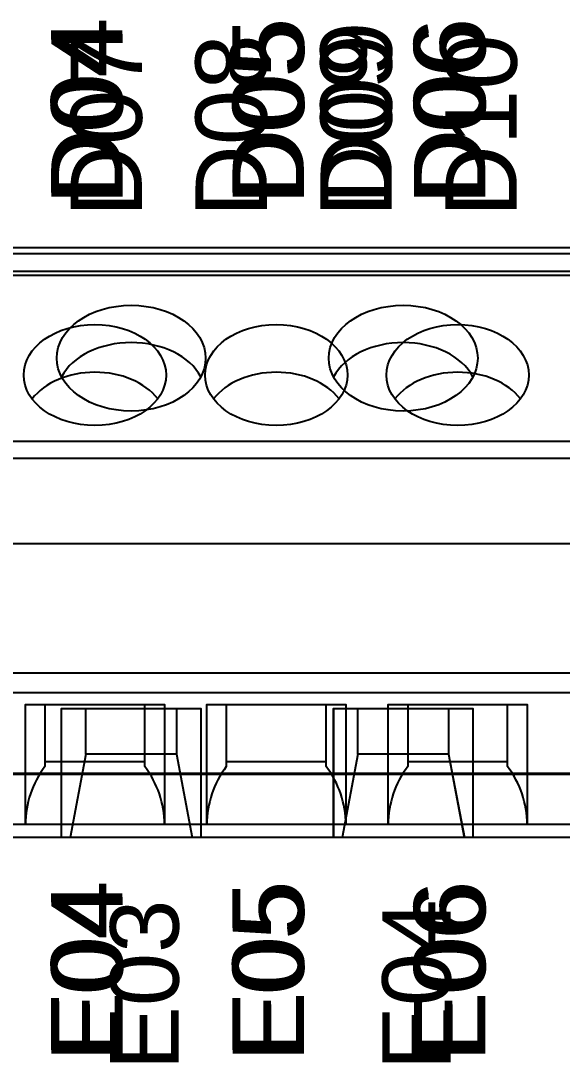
# Model space of a CAD drawing. Extents: x 0.5 to 23.7, y 0.2 to 17.2.
# Drawn here: x 18.216 to 18.813, y 3.506 to 4.653 of the extents above; entities that cross this region are included whole.
import ezdxf

# ---------------------------------------------------------------- set-up
doc = ezdxf.new("R2010")
doc.units = 0
doc.header["$MEASUREMENT"] = 0
for name, color, linetype in [('2_01__0-__EMPTY', 7, 'CONTINUOUS'), ('2_02__B-___3__DI___4__DO__', 7, 'CONTINUOUS'), ('2_03__1-___4__DI___4__DO__', 7, 'CONTINUOUS'), ('2_04__C-___4__DI___4__DO__', 7, 'CONTINUOUS'), ('2_05__6-___4__AI____4__AO', 7, 'CONTINUOUS'), ('2_06__9-___10__RTD_INPUTS', 7, 'CONTINUOUS'), ('2_07__3-___8__DI', 7, 'CONTINUOUS'), ('2_08__D-___4__DI___3__DO__', 7, 'CONTINUOUS'), ('3_01__0-__EMPTY', 7, 'CONTINUOUS'), ('3_02__B-___3__DI___4__DO__', 7, 'CONTINUOUS'), ('3_03__1-___4__DI___4__DO__', 7, 'CONTINUOUS'), ('3_04__C-___4__DI___4__DO__', 7, 'CONTINUOUS'), ('3_05__6-___4__AI____4__AO', 7, 'CONTINUOUS'), ('3_06__3-___8__DI', 7, 'CONTINUOUS'), ('3_07__D-___4__DI___3__DO__', 7, 'CONTINUOUS'), ('4_01__0-_A-__EMPTY____1__A', 7, 'CONTINUOUS'), ('4_02__B-_A-___3__DI___4__D', 7, 'CONTINUOUS'), ('4_03__1-_A-___4__DI___4__D', 7, 'CONTINUOUS'), ('4_04__C-_A-___4__DI___4__D', 7, 'CONTINUOUS'), ('4_05__6-_A-___4__AI____4__', 7, 'CONTINUOUS'), ('4_06__9-_A-___10__RTD_INPU', 7, 'CONTINUOUS'), ('4_07__3-_A-___8__DI____1__', 7, 'CONTINUOUS'), ('4_08__D-_A-___4__DI___3__D', 7, 'CONTINUOUS'), ('4_09__0-_7-__EMPTY____1__A', 7, 'CONTINUOUS'), ('4_10__B-_7-___3__DI___4__D', 7, 'CONTINUOUS'), ('4_11__1-_7-___4__DI___4__D', 7, 'CONTINUOUS'), ('4_12__C-_7-___4__DI___4__D', 7, 'CONTINUOUS'), ('4_13__6-_7-___4__AI____4__', 7, 'CONTINUOUS'), ('4_14__9-_7-___10__RTD_INPU', 7, 'CONTINUOUS'), ('4_15__3-_7-___8__DI____1__', 7, 'CONTINUOUS'), ('4_16__D-_7-___4__DI___3__D', 7, 'CONTINUOUS')]:
    doc.layers.add(name, color=color, linetype=linetype)
doc.styles.add('ARIAL', font='arial.ttf')

msp = doc.modelspace()

# ---------------------------------------------------------------- linework, layer by layer
at = {"layer": '3_01__0-__EMPTY'}
msp.add_lwpolyline([(18.9493, 3.8237), (17.9841, 3.8237, -0.414214), (17.9542, 3.8535), (17.9542, 3.8687), (17.7142, 3.8687), (17.7142, 3.8535, -0.414214), (17.6843, 3.8237), (17.3266, 3.8237, -0.415132), (17.2967, 3.8535), (17.2967, 4.3738, -0.414214), (17.3266, 4.4037), (17.6843, 4.4037, -0.414214), (17.7142, 4.3738), (17.7142, 4.3587), (17.9542, 4.3587), (17.9542, 4.3738, -0.414214), (17.9841, 4.4037), (18.9493, 4.4037, -0.414214)], format="xyb", dxfattribs=at)
at = {"layer": '3_02__B-___3__DI___4__DO__'}
msp.add_lwpolyline([(17.5976, 4.3774), (19.1976, 4.3774), (19.1976, 3.7675), (17.5976, 3.7675)], close=True, dxfattribs=at)
for points in [[(17.5976, 4.1712), (19.1976, 4.1712)], [(19.1976, 3.9345), (17.5976, 3.9345)], [(18.2425, 3.8371), (18.3527, 3.8371)], [(18.4425, 3.8371), (18.5527, 3.8371)], [(18.6425, 3.8371), (18.7527, 3.8371)]]:
    msp.add_lwpolyline(points, dxfattribs=at)
for points in [[(18.2425, 3.8999), (18.2425, 3.8315, 0.162335), (18.221, 3.7675), (18.221, 3.8999), (18.3744, 3.8999), (18.3744, 3.7675, 0.16083), (18.3527, 3.8315), (18.3527, 3.8999)], [(18.4425, 3.8999), (18.4425, 3.8315, 0.162335), (18.421, 3.7675), (18.421, 3.8999), (18.5744, 3.8999), (18.5744, 3.7675, 0.16083), (18.5527, 3.8315), (18.5527, 3.8999)], [(18.6425, 3.8999), (18.6425, 3.8315, 0.162335), (18.621, 3.7675), (18.621, 3.8999), (18.7744, 3.8999), (18.7744, 3.7675, 0.16083), (18.7527, 3.8315), (18.7527, 3.8999)]]:
    msp.add_lwpolyline(points, format="xyb", dxfattribs=at)
for centre in [(18.2976, 4.263), (18.4976, 4.263), (18.6976, 4.263)]:
    msp.add_ellipse(centre, major_axis=(-0.0785, 0), ratio=0.70953, dxfattribs=at)
for centre in [(18.2977, 4.2104), (18.4977, 4.2104), (18.6977, 4.2104)]:
    msp.add_ellipse(centre, major_axis=(-0.0785, 0), ratio=0.70953, start_param=3.63519, end_param=5.792431, dxfattribs=at)
at = {"layer": '3_03__1-___4__DI___4__DO__'}
msp.add_lwpolyline([(17.5976, 4.3774), (19.1976, 4.3774), (19.1976, 3.7675), (17.5976, 3.7675)], close=True, dxfattribs=at)
for points in [[(17.5976, 4.1712), (19.1976, 4.1712)], [(19.1976, 3.9345), (17.5976, 3.9345)], [(18.2425, 3.8371), (18.3527, 3.8371)], [(18.4425, 3.8371), (18.5527, 3.8371)], [(18.6425, 3.8371), (18.7527, 3.8371)]]:
    msp.add_lwpolyline(points, dxfattribs=at)
for points in [[(18.2425, 3.8999), (18.2425, 3.8315, 0.162335), (18.221, 3.7675), (18.221, 3.8999), (18.3744, 3.8999), (18.3744, 3.7675, 0.16083), (18.3527, 3.8315), (18.3527, 3.8999)], [(18.4425, 3.8999), (18.4425, 3.8315, 0.162335), (18.421, 3.7675), (18.421, 3.8999), (18.5744, 3.8999), (18.5744, 3.7675, 0.16083), (18.5527, 3.8315), (18.5527, 3.8999)], [(18.6425, 3.8999), (18.6425, 3.8315, 0.162335), (18.621, 3.7675), (18.621, 3.8999), (18.7744, 3.8999), (18.7744, 3.7675, 0.16083), (18.7527, 3.8315), (18.7527, 3.8999)]]:
    msp.add_lwpolyline(points, format="xyb", dxfattribs=at)
for centre in [(18.2976, 4.263), (18.4976, 4.263), (18.6976, 4.263)]:
    msp.add_ellipse(centre, major_axis=(-0.0785, 0), ratio=0.70953, dxfattribs=at)
for centre in [(18.2977, 4.2104), (18.4977, 4.2104), (18.6977, 4.2104)]:
    msp.add_ellipse(centre, major_axis=(-0.0785, 0), ratio=0.70953, start_param=3.63519, end_param=5.792431, dxfattribs=at)
at = {"layer": '3_04__C-___4__DI___4__DO__'}
msp.add_lwpolyline([(17.5976, 4.3774), (19.1976, 4.3774), (19.1976, 3.7675), (17.5976, 3.7675)], close=True, dxfattribs=at)
for points in [[(17.5976, 4.1712), (19.1976, 4.1712)], [(19.1976, 3.9345), (17.5976, 3.9345)], [(18.2425, 3.8371), (18.3527, 3.8371)], [(18.4425, 3.8371), (18.5527, 3.8371)], [(18.6425, 3.8371), (18.7527, 3.8371)]]:
    msp.add_lwpolyline(points, dxfattribs=at)
for points in [[(18.2425, 3.8999), (18.2425, 3.8315, 0.162335), (18.221, 3.7675), (18.221, 3.8999), (18.3744, 3.8999), (18.3744, 3.7675, 0.16083), (18.3527, 3.8315), (18.3527, 3.8999)], [(18.4425, 3.8999), (18.4425, 3.8315, 0.162335), (18.421, 3.7675), (18.421, 3.8999), (18.5744, 3.8999), (18.5744, 3.7675, 0.16083), (18.5527, 3.8315), (18.5527, 3.8999)], [(18.6425, 3.8999), (18.6425, 3.8315, 0.162335), (18.621, 3.7675), (18.621, 3.8999), (18.7744, 3.8999), (18.7744, 3.7675, 0.16083), (18.7527, 3.8315), (18.7527, 3.8999)]]:
    msp.add_lwpolyline(points, format="xyb", dxfattribs=at)
for centre in [(18.2976, 4.263), (18.4976, 4.263), (18.6976, 4.263)]:
    msp.add_ellipse(centre, major_axis=(-0.0785, 0), ratio=0.70953, dxfattribs=at)
for centre in [(18.2977, 4.2104), (18.4977, 4.2104), (18.6977, 4.2104)]:
    msp.add_ellipse(centre, major_axis=(-0.0785, 0), ratio=0.70953, start_param=3.63519, end_param=5.792431, dxfattribs=at)
at = {"layer": '3_05__6-___4__AI____4__AO'}
msp.add_lwpolyline([(17.5976, 4.3774), (19.1976, 4.3774), (19.1976, 3.7675), (17.5976, 3.7675)], close=True, dxfattribs=at)
for points in [[(17.5976, 4.1712), (19.1976, 4.1712)], [(19.1976, 3.9345), (17.5976, 3.9345)], [(18.2425, 3.8371), (18.3527, 3.8371)], [(18.4425, 3.8371), (18.5527, 3.8371)], [(18.6425, 3.8371), (18.7527, 3.8371)]]:
    msp.add_lwpolyline(points, dxfattribs=at)
for points in [[(18.2425, 3.8999), (18.2425, 3.8315, 0.162335), (18.221, 3.7675), (18.221, 3.8999), (18.3744, 3.8999), (18.3744, 3.7675, 0.16083), (18.3527, 3.8315), (18.3527, 3.8999)], [(18.4425, 3.8999), (18.4425, 3.8315, 0.162335), (18.421, 3.7675), (18.421, 3.8999), (18.5744, 3.8999), (18.5744, 3.7675, 0.16083), (18.5527, 3.8315), (18.5527, 3.8999)], [(18.6425, 3.8999), (18.6425, 3.8315, 0.162335), (18.621, 3.7675), (18.621, 3.8999), (18.7744, 3.8999), (18.7744, 3.7675, 0.16083), (18.7527, 3.8315), (18.7527, 3.8999)]]:
    msp.add_lwpolyline(points, format="xyb", dxfattribs=at)
for centre in [(18.2976, 4.263), (18.4976, 4.263), (18.6976, 4.263)]:
    msp.add_ellipse(centre, major_axis=(-0.0785, 0), ratio=0.70953, dxfattribs=at)
for centre in [(18.2977, 4.2104), (18.4977, 4.2104), (18.6977, 4.2104)]:
    msp.add_ellipse(centre, major_axis=(-0.0785, 0), ratio=0.70953, start_param=3.63519, end_param=5.792431, dxfattribs=at)
at = {"layer": '3_06__3-___8__DI'}
msp.add_lwpolyline([(17.5976, 4.3774), (19.1976, 4.3774), (19.1976, 3.7675), (17.5976, 3.7675)], close=True, dxfattribs=at)
for points in [[(17.5976, 4.1712), (19.1976, 4.1712)], [(19.1976, 3.9345), (17.5976, 3.9345)], [(18.2425, 3.8371), (18.3527, 3.8371)], [(18.4425, 3.8371), (18.5527, 3.8371)], [(18.6425, 3.8371), (18.7527, 3.8371)]]:
    msp.add_lwpolyline(points, dxfattribs=at)
for points in [[(18.2425, 3.8999), (18.2425, 3.8315, 0.162335), (18.221, 3.7675), (18.221, 3.8999), (18.3744, 3.8999), (18.3744, 3.7675, 0.16083), (18.3527, 3.8315), (18.3527, 3.8999)], [(18.4425, 3.8999), (18.4425, 3.8315, 0.162335), (18.421, 3.7675), (18.421, 3.8999), (18.5744, 3.8999), (18.5744, 3.7675, 0.16083), (18.5527, 3.8315), (18.5527, 3.8999)], [(18.6425, 3.8999), (18.6425, 3.8315, 0.162335), (18.621, 3.7675), (18.621, 3.8999), (18.7744, 3.8999), (18.7744, 3.7675, 0.16083), (18.7527, 3.8315), (18.7527, 3.8999)]]:
    msp.add_lwpolyline(points, format="xyb", dxfattribs=at)
for centre in [(18.2976, 4.263), (18.4976, 4.263), (18.6976, 4.263)]:
    msp.add_ellipse(centre, major_axis=(-0.0785, 0), ratio=0.70953, dxfattribs=at)
for centre in [(18.2977, 4.2104), (18.4977, 4.2104), (18.6977, 4.2104)]:
    msp.add_ellipse(centre, major_axis=(-0.0785, 0), ratio=0.70953, start_param=3.63519, end_param=5.792431, dxfattribs=at)
at = {"layer": '3_07__D-___4__DI___3__DO__'}
msp.add_lwpolyline([(17.5976, 4.3774), (19.1976, 4.3774), (19.1976, 3.7675), (17.5976, 3.7675)], close=True, dxfattribs=at)
for points in [[(17.5976, 4.1712), (19.1976, 4.1712)], [(19.1976, 3.9345), (17.5976, 3.9345)], [(18.2425, 3.8371), (18.3527, 3.8371)], [(18.4425, 3.8371), (18.5527, 3.8371)], [(18.6425, 3.8371), (18.7527, 3.8371)]]:
    msp.add_lwpolyline(points, dxfattribs=at)
for points in [[(18.2425, 3.8999), (18.2425, 3.8315, 0.162335), (18.221, 3.7675), (18.221, 3.8999), (18.3744, 3.8999), (18.3744, 3.7675, 0.16083), (18.3527, 3.8315), (18.3527, 3.8999)], [(18.4425, 3.8999), (18.4425, 3.8315, 0.162335), (18.421, 3.7675), (18.421, 3.8999), (18.5744, 3.8999), (18.5744, 3.7675, 0.16083), (18.5527, 3.8315), (18.5527, 3.8999)], [(18.6425, 3.8999), (18.6425, 3.8315, 0.162335), (18.621, 3.7675), (18.621, 3.8999), (18.7744, 3.8999), (18.7744, 3.7675, 0.16083), (18.7527, 3.8315), (18.7527, 3.8999)]]:
    msp.add_lwpolyline(points, format="xyb", dxfattribs=at)
for centre in [(18.2976, 4.263), (18.4976, 4.263), (18.6976, 4.263)]:
    msp.add_ellipse(centre, major_axis=(-0.0785, 0), ratio=0.70953, dxfattribs=at)
for centre in [(18.2977, 4.2104), (18.4977, 4.2104), (18.6977, 4.2104)]:
    msp.add_ellipse(centre, major_axis=(-0.0785, 0), ratio=0.70953, start_param=3.63519, end_param=5.792431, dxfattribs=at)
at = {"layer": '4_01__0-_A-__EMPTY____1__A'}
msp.add_lwpolyline([(18.9462, 3.8226), (17.9867, 3.8226, -0.409028), (17.9568, 3.8525), (17.9568, 3.8648), (17.7111, 3.8648), (17.7111, 3.8525, -0.409028), (17.6812, 3.8226), (17.3292, 3.8226, -0.409028), (17.2993, 3.8525), (17.2993, 4.367, -0.409028), (17.3292, 4.3969), (17.6812, 4.3969, -0.409028), (17.7111, 4.367), (17.7111, 4.3548), (17.9568, 4.3548), (17.9568, 4.367, -0.409028), (17.9867, 4.3969), (18.9462, 4.3969, -0.409028)], format="xyb", dxfattribs=at)
at = {"layer": '4_02__B-_A-___3__DI___4__D'}
msp.add_lwpolyline([(18.9462, 3.8226), (17.9867, 3.8226, -0.409028), (17.9568, 3.8525), (17.9568, 3.8648), (17.7111, 3.8648), (17.7111, 3.8525, -0.409028), (17.6812, 3.8226), (17.3292, 3.8226, -0.409028), (17.2993, 3.8525), (17.2993, 4.367, -0.409028), (17.3292, 4.3969), (17.6812, 4.3969, -0.409028), (17.7111, 4.367), (17.7111, 4.3548), (17.9568, 4.3548), (17.9568, 4.367, -0.409028), (17.9867, 4.3969), (18.9462, 4.3969, -0.409028)], format="xyb", dxfattribs=at)
at = {"layer": '4_03__1-_A-___4__DI___4__D'}
msp.add_lwpolyline([(18.9462, 3.8226), (17.9867, 3.8226, -0.409028), (17.9568, 3.8525), (17.9568, 3.8648), (17.7111, 3.8648), (17.7111, 3.8525, -0.409028), (17.6812, 3.8226), (17.3292, 3.8226, -0.409028), (17.2993, 3.8525), (17.2993, 4.367, -0.409028), (17.3292, 4.3969), (17.6812, 4.3969, -0.409028), (17.7111, 4.367), (17.7111, 4.3548), (17.9568, 4.3548), (17.9568, 4.367, -0.409028), (17.9867, 4.3969), (18.9462, 4.3969, -0.409028)], format="xyb", dxfattribs=at)
at = {"layer": '4_04__C-_A-___4__DI___4__D'}
msp.add_lwpolyline([(18.9462, 3.8226), (17.9867, 3.8226, -0.409028), (17.9568, 3.8525), (17.9568, 3.8648), (17.7111, 3.8648), (17.7111, 3.8525, -0.409028), (17.6812, 3.8226), (17.3292, 3.8226, -0.409028), (17.2993, 3.8525), (17.2993, 4.367, -0.409028), (17.3292, 4.3969), (17.6812, 4.3969, -0.409028), (17.7111, 4.367), (17.7111, 4.3548), (17.9568, 4.3548), (17.9568, 4.367, -0.409028), (17.9867, 4.3969), (18.9462, 4.3969, -0.409028)], format="xyb", dxfattribs=at)
at = {"layer": '4_05__6-_A-___4__AI____4__'}
msp.add_lwpolyline([(18.9462, 3.8226), (17.9867, 3.8226, -0.409028), (17.9568, 3.8525), (17.9568, 3.8648), (17.7111, 3.8648), (17.7111, 3.8525, -0.409028), (17.6812, 3.8226), (17.3292, 3.8226, -0.409028), (17.2993, 3.8525), (17.2993, 4.367, -0.409028), (17.3292, 4.3969), (17.6812, 4.3969, -0.409028), (17.7111, 4.367), (17.7111, 4.3548), (17.9568, 4.3548), (17.9568, 4.367, -0.409028), (17.9867, 4.3969), (18.9462, 4.3969, -0.409028)], format="xyb", dxfattribs=at)
at = {"layer": '4_06__9-_A-___10__RTD_INPU'}
msp.add_lwpolyline([(18.9462, 3.8226), (17.9867, 3.8226, -0.409028), (17.9568, 3.8525), (17.9568, 3.8648), (17.7111, 3.8648), (17.7111, 3.8525, -0.409028), (17.6812, 3.8226), (17.3292, 3.8226, -0.409028), (17.2993, 3.8525), (17.2993, 4.367, -0.409028), (17.3292, 4.3969), (17.6812, 4.3969, -0.409028), (17.7111, 4.367), (17.7111, 4.3548), (17.9568, 4.3548), (17.9568, 4.367, -0.409028), (17.9867, 4.3969), (18.9462, 4.3969, -0.409028)], format="xyb", dxfattribs=at)
at = {"layer": '4_07__3-_A-___8__DI____1__'}
msp.add_lwpolyline([(18.9462, 3.8226), (17.9867, 3.8226, -0.409028), (17.9568, 3.8525), (17.9568, 3.8648), (17.7111, 3.8648), (17.7111, 3.8525, -0.409028), (17.6812, 3.8226), (17.3292, 3.8226, -0.409028), (17.2993, 3.8525), (17.2993, 4.367, -0.409028), (17.3292, 4.3969), (17.6812, 4.3969, -0.409028), (17.7111, 4.367), (17.7111, 4.3548), (17.9568, 4.3548), (17.9568, 4.367, -0.409028), (17.9867, 4.3969), (18.9462, 4.3969, -0.409028)], format="xyb", dxfattribs=at)
at = {"layer": '4_08__D-_A-___4__DI___3__D'}
msp.add_lwpolyline([(18.9462, 3.8226), (17.9867, 3.8226, -0.409028), (17.9568, 3.8525), (17.9568, 3.8648), (17.7111, 3.8648), (17.7111, 3.8525, -0.409028), (17.6812, 3.8226), (17.3292, 3.8226, -0.409028), (17.2993, 3.8525), (17.2993, 4.367, -0.409028), (17.3292, 4.3969), (17.6812, 4.3969, -0.409028), (17.7111, 4.367), (17.7111, 4.3548), (17.9568, 4.3548), (17.9568, 4.367, -0.409028), (17.9867, 4.3969), (18.9462, 4.3969, -0.409028)], format="xyb", dxfattribs=at)
at = {"layer": '4_09__0-_7-__EMPTY____1__A'}
msp.add_lwpolyline([(17.6326, 4.3731), (19.9426, 4.3731), (19.9426, 3.7531), (17.6326, 3.7531)], close=True, dxfattribs=at)
for points in [[(17.6326, 4.1901), (19.9426, 4.1901)], [(19.9426, 4.0771), (17.6326, 4.0771)], [(17.6326, 3.9131), (19.9426, 3.9131)], [(18.2608, 3.7531), (18.2608, 3.8954), (18.4144, 3.8954), (18.4144, 3.7531)], [(18.3876, 3.8954), (18.3876, 3.845), (18.2876, 3.845), (18.2876, 3.8954)], [(18.5608, 3.7531), (18.5608, 3.8954), (18.7144, 3.8954), (18.7144, 3.7531)], [(18.6876, 3.8954), (18.6876, 3.845), (18.5876, 3.845), (18.5876, 3.8954)], [(18.2876, 3.845), (18.2703, 3.7531)], [(18.3876, 3.845), (18.4049, 3.7531)], [(18.5876, 3.845), (18.5703, 3.7531)], [(18.6876, 3.845), (18.7049, 3.7531)]]:
    msp.add_lwpolyline(points, dxfattribs=at)
for centre in [(18.3376, 4.2816), (18.6376, 4.2816)]:
    msp.add_ellipse(centre, major_axis=(-0.0821, 0), ratio=0.710136, dxfattribs=at)
for centre in [(18.3376, 4.2405), (18.6376, 4.2405)]:
    msp.add_ellipse(centre, major_axis=(-0.0821, 0), ratio=0.710136, start_param=3.501717, end_param=5.923061, dxfattribs=at)
at = {"layer": '4_10__B-_7-___3__DI___4__D'}
msp.add_lwpolyline([(17.6326, 4.3731), (19.9426, 4.3731), (19.9426, 3.7531), (17.6326, 3.7531)], close=True, dxfattribs=at)
for points in [[(17.6326, 4.1901), (19.9426, 4.1901)], [(19.9426, 4.0771), (17.6326, 4.0771)], [(17.6326, 3.9131), (19.9426, 3.9131)], [(18.2608, 3.7531), (18.2608, 3.8954), (18.4144, 3.8954), (18.4144, 3.7531)], [(18.3876, 3.8954), (18.3876, 3.845), (18.2876, 3.845), (18.2876, 3.8954)], [(18.5608, 3.7531), (18.5608, 3.8954), (18.7144, 3.8954), (18.7144, 3.7531)], [(18.6876, 3.8954), (18.6876, 3.845), (18.5876, 3.845), (18.5876, 3.8954)], [(18.2876, 3.845), (18.2703, 3.7531)], [(18.3876, 3.845), (18.4049, 3.7531)], [(18.5876, 3.845), (18.5703, 3.7531)], [(18.6876, 3.845), (18.7049, 3.7531)]]:
    msp.add_lwpolyline(points, dxfattribs=at)
for centre in [(18.3376, 4.2816), (18.6376, 4.2816)]:
    msp.add_ellipse(centre, major_axis=(-0.0821, 0), ratio=0.710136, dxfattribs=at)
for centre in [(18.3376, 4.2405), (18.6376, 4.2405)]:
    msp.add_ellipse(centre, major_axis=(-0.0821, 0), ratio=0.710136, start_param=3.501717, end_param=5.923061, dxfattribs=at)
at = {"layer": '4_11__1-_7-___4__DI___4__D'}
msp.add_lwpolyline([(17.6326, 4.3731), (19.9426, 4.3731), (19.9426, 3.7531), (17.6326, 3.7531)], close=True, dxfattribs=at)
for points in [[(17.6326, 4.1901), (19.9426, 4.1901)], [(19.9426, 4.0771), (17.6326, 4.0771)], [(17.6326, 3.9131), (19.9426, 3.9131)], [(18.2608, 3.7531), (18.2608, 3.8954), (18.4144, 3.8954), (18.4144, 3.7531)], [(18.3876, 3.8954), (18.3876, 3.845), (18.2876, 3.845), (18.2876, 3.8954)], [(18.5608, 3.7531), (18.5608, 3.8954), (18.7144, 3.8954), (18.7144, 3.7531)], [(18.6876, 3.8954), (18.6876, 3.845), (18.5876, 3.845), (18.5876, 3.8954)], [(18.2876, 3.845), (18.2703, 3.7531)], [(18.3876, 3.845), (18.4049, 3.7531)], [(18.5876, 3.845), (18.5703, 3.7531)], [(18.6876, 3.845), (18.7049, 3.7531)]]:
    msp.add_lwpolyline(points, dxfattribs=at)
for centre in [(18.3376, 4.2816), (18.6376, 4.2816)]:
    msp.add_ellipse(centre, major_axis=(-0.0821, 0), ratio=0.710136, dxfattribs=at)
for centre in [(18.3376, 4.2405), (18.6376, 4.2405)]:
    msp.add_ellipse(centre, major_axis=(-0.0821, 0), ratio=0.710136, start_param=3.501717, end_param=5.923061, dxfattribs=at)
at = {"layer": '4_12__C-_7-___4__DI___4__D'}
msp.add_lwpolyline([(17.6326, 4.3731), (19.9426, 4.3731), (19.9426, 3.7531), (17.6326, 3.7531)], close=True, dxfattribs=at)
for points in [[(17.6326, 4.1901), (19.9426, 4.1901)], [(19.9426, 4.0771), (17.6326, 4.0771)], [(17.6326, 3.9131), (19.9426, 3.9131)], [(18.2609, 3.7531), (18.2609, 3.8954), (18.4144, 3.8954), (18.4144, 3.7531)], [(18.3876, 3.8954), (18.3876, 3.845), (18.2876, 3.845), (18.2876, 3.8954)], [(18.5609, 3.7531), (18.5609, 3.8954), (18.7144, 3.8954), (18.7144, 3.7531)], [(18.6876, 3.8954), (18.6876, 3.845), (18.5876, 3.845), (18.5876, 3.8954)], [(18.2876, 3.845), (18.2703, 3.7531)], [(18.3876, 3.845), (18.405, 3.7531)], [(18.5876, 3.845), (18.5703, 3.7531)], [(18.6876, 3.845), (18.705, 3.7531)]]:
    msp.add_lwpolyline(points, dxfattribs=at)
for centre in [(18.3376, 4.2816), (18.6376, 4.2816)]:
    msp.add_ellipse(centre, major_axis=(-0.0821, 0), ratio=0.710136, dxfattribs=at)
for centre in [(18.3376, 4.2405), (18.6376, 4.2405)]:
    msp.add_ellipse(centre, major_axis=(-0.0821, 0), ratio=0.710136, start_param=3.501717, end_param=5.923061, dxfattribs=at)
at = {"layer": '4_13__6-_7-___4__AI____4__'}
msp.add_lwpolyline([(17.6326, 4.3731), (19.9426, 4.3731), (19.9426, 3.7531), (17.6326, 3.7531)], close=True, dxfattribs=at)
for points in [[(17.6326, 4.1901), (19.9426, 4.1901)], [(19.9426, 4.0771), (17.6326, 4.0771)], [(17.6326, 3.9131), (19.9426, 3.9131)], [(18.2608, 3.7531), (18.2608, 3.8954), (18.4144, 3.8954), (18.4144, 3.7531)], [(18.3876, 3.8954), (18.3876, 3.845), (18.2876, 3.845), (18.2876, 3.8954)], [(18.5608, 3.7531), (18.5608, 3.8954), (18.7144, 3.8954), (18.7144, 3.7531)], [(18.6876, 3.8954), (18.6876, 3.845), (18.5876, 3.845), (18.5876, 3.8954)], [(18.2876, 3.845), (18.2703, 3.7531)], [(18.3876, 3.845), (18.4049, 3.7531)], [(18.5876, 3.845), (18.5703, 3.7531)], [(18.6876, 3.845), (18.7049, 3.7531)]]:
    msp.add_lwpolyline(points, dxfattribs=at)
for centre in [(18.3376, 4.2816), (18.6376, 4.2816)]:
    msp.add_ellipse(centre, major_axis=(-0.0821, 0), ratio=0.710136, dxfattribs=at)
for centre in [(18.3376, 4.2405), (18.6376, 4.2405)]:
    msp.add_ellipse(centre, major_axis=(-0.0821, 0), ratio=0.710136, start_param=3.501717, end_param=5.923061, dxfattribs=at)
at = {"layer": '4_14__9-_7-___10__RTD_INPU'}
msp.add_lwpolyline([(17.6326, 4.3731), (19.9426, 4.3731), (19.9426, 3.7531), (17.6326, 3.7531)], close=True, dxfattribs=at)
for points in [[(17.6326, 4.1901), (19.9426, 4.1901)], [(19.9426, 4.0771), (17.6326, 4.0771)], [(17.6326, 3.9131), (19.9426, 3.9131)], [(18.2609, 3.7531), (18.2609, 3.8954), (18.4144, 3.8954), (18.4144, 3.7531)], [(18.3876, 3.8954), (18.3876, 3.845), (18.2876, 3.845), (18.2876, 3.8954)], [(18.5609, 3.7531), (18.5609, 3.8954), (18.7144, 3.8954), (18.7144, 3.7531)], [(18.6876, 3.8954), (18.6876, 3.845), (18.5876, 3.845), (18.5876, 3.8954)], [(18.2876, 3.845), (18.2703, 3.7531)], [(18.3876, 3.845), (18.405, 3.7531)], [(18.5876, 3.845), (18.5703, 3.7531)], [(18.6876, 3.845), (18.705, 3.7531)]]:
    msp.add_lwpolyline(points, dxfattribs=at)
for centre in [(18.3376, 4.2816), (18.6376, 4.2816)]:
    msp.add_ellipse(centre, major_axis=(-0.0821, 0), ratio=0.710136, dxfattribs=at)
for centre in [(18.3376, 4.2405), (18.6376, 4.2405)]:
    msp.add_ellipse(centre, major_axis=(-0.0821, 0), ratio=0.710136, start_param=3.501717, end_param=5.923061, dxfattribs=at)
at = {"layer": '4_15__3-_7-___8__DI____1__'}
msp.add_lwpolyline([(17.6326, 4.3731), (19.9426, 4.3731), (19.9426, 3.7531), (17.6326, 3.7531)], close=True, dxfattribs=at)
for points in [[(17.6326, 4.1901), (19.9426, 4.1901)], [(19.9426, 4.0771), (17.6326, 4.0771)], [(17.6326, 3.9131), (19.9426, 3.9131)], [(18.2608, 3.7531), (18.2608, 3.8954), (18.4144, 3.8954), (18.4144, 3.7531)], [(18.3876, 3.8954), (18.3876, 3.845), (18.2876, 3.845), (18.2876, 3.8954)], [(18.5608, 3.7531), (18.5608, 3.8954), (18.7144, 3.8954), (18.7144, 3.7531)], [(18.6876, 3.8954), (18.6876, 3.845), (18.5876, 3.845), (18.5876, 3.8954)], [(18.2876, 3.845), (18.2703, 3.7531)], [(18.3876, 3.845), (18.4049, 3.7531)], [(18.5876, 3.845), (18.5703, 3.7531)], [(18.6876, 3.845), (18.7049, 3.7531)]]:
    msp.add_lwpolyline(points, dxfattribs=at)
for centre in [(18.3376, 4.2816), (18.6376, 4.2816)]:
    msp.add_ellipse(centre, major_axis=(-0.0821, 0), ratio=0.710136, dxfattribs=at)
for centre in [(18.3376, 4.2405), (18.6376, 4.2405)]:
    msp.add_ellipse(centre, major_axis=(-0.0821, 0), ratio=0.710136, start_param=3.501717, end_param=5.923061, dxfattribs=at)
at = {"layer": '4_16__D-_7-___4__DI___3__D'}
msp.add_lwpolyline([(17.6326, 4.3731), (19.9426, 4.3731), (19.9426, 3.7531), (17.6326, 3.7531)], close=True, dxfattribs=at)
for points in [[(17.6326, 4.1901), (19.9426, 4.1901)], [(19.9426, 4.0771), (17.6326, 4.0771)], [(17.6326, 3.9131), (19.9426, 3.9131)], [(18.2608, 3.7531), (18.2608, 3.8955), (18.4144, 3.8955), (18.4144, 3.7531)], [(18.3876, 3.8955), (18.3876, 3.8451), (18.2876, 3.8451), (18.2876, 3.8955)], [(18.5608, 3.7531), (18.5608, 3.8955), (18.7144, 3.8955), (18.7144, 3.7531)], [(18.6876, 3.8955), (18.6876, 3.8451), (18.5876, 3.8451), (18.5876, 3.8955)], [(18.2876, 3.8451), (18.2703, 3.7531)], [(18.3876, 3.8451), (18.4049, 3.7531)], [(18.5876, 3.8451), (18.5703, 3.7531)], [(18.6876, 3.8451), (18.7049, 3.7531)]]:
    msp.add_lwpolyline(points, dxfattribs=at)
for centre in [(18.3376, 4.2816), (18.6376, 4.2816)]:
    msp.add_ellipse(centre, major_axis=(-0.0821, 0), ratio=0.710136, dxfattribs=at)
for centre in [(18.3376, 4.2405), (18.6376, 4.2405)]:
    msp.add_ellipse(centre, major_axis=(-0.0821, 0), ratio=0.710136, start_param=3.501717, end_param=5.923061, dxfattribs=at)

# ---------------------------------------------------------------- texts
at = {"layer": '2_01__0-__EMPTY', "style": 'ARIAL'}
for s, p in [('D04', (18.328, 4.4551)), ('D05', (18.528, 4.4551)), ('D06', (18.728, 4.4551))]:
    msp.add_text(s, height=0.07867, rotation=90, dxfattribs=at).set_placement(p)
at = {"layer": '2_02__B-___3__DI___4__DO__', "style": 'ARIAL'}
for s, p in [('D04', (18.3282, 4.4511)), ('D05', (18.5281, 4.4511)), ('D06', (18.7281, 4.4511))]:
    msp.add_text(s, height=0.07867, rotation=90, dxfattribs=at).set_placement(p)
at = {"layer": '2_03__1-___4__DI___4__DO__', "style": 'ARIAL'}
for s, p in [('D04', (18.3282, 4.4506)), ('D05', (18.5281, 4.4506)), ('D06', (18.7281, 4.4506))]:
    msp.add_text(s, height=0.07867, rotation=90, dxfattribs=at).set_placement(p)
at = {"layer": '2_04__C-___4__DI___4__DO__', "style": 'ARIAL'}
for s, p in [('D04', (18.3282, 4.4506)), ('D05', (18.5281, 4.4506)), ('D06', (18.7281, 4.4506))]:
    msp.add_text(s, height=0.07867, rotation=90, dxfattribs=at).set_placement(p)
at = {"layer": '2_05__6-___4__AI____4__AO', "style": 'ARIAL'}
for s, p in [('D04', (18.3282, 4.4506)), ('D05', (18.5281, 4.4506)), ('D06', (18.7281, 4.4506))]:
    msp.add_text(s, height=0.07867, rotation=90, dxfattribs=at).set_placement(p)
at = {"layer": '2_06__9-___10__RTD_INPUTS', "style": 'ARIAL'}
for s, p in [('D07', (18.3494, 4.437)), ('D08', (18.4872, 4.437)), ('D09', (18.625, 4.437)), ('D10', (18.7628, 4.437))]:
    msp.add_text(s, height=0.07867, rotation=90, dxfattribs=at).set_placement(p)
at = {"layer": '2_07__3-___8__DI', "style": 'ARIAL'}
for s, p in [('D04', (18.3282, 4.4511)), ('D05', (18.5281, 4.4511)), ('D06', (18.7281, 4.4511))]:
    msp.add_text(s, height=0.07867, rotation=90, dxfattribs=at).set_placement(p)
at = {"layer": '2_08__D-___4__DI___3__DO__', "style": 'ARIAL'}
for s, p in [('D04', (18.3282, 4.4506)), ('D05', (18.5281, 4.4506)), ('D06', (18.7281, 4.4506))]:
    msp.add_text(s, height=0.07867, rotation=90, dxfattribs=at).set_placement(p)
at = {"layer": '3_01__0-__EMPTY', "style": 'ARIAL'}
for s, p in [('E04', (18.328, 3.5101)), ('E05', (18.528, 3.5101)), ('E06', (18.728, 3.5101))]:
    msp.add_text(s, height=0.07867, rotation=90, dxfattribs=at).set_placement(p)
at = {"layer": '3_02__B-___3__DI___4__DO__', "style": 'ARIAL'}
for s, p in [('E04', (18.3282, 3.5061)), ('E05', (18.5281, 3.5061)), ('E06', (18.7281, 3.5061))]:
    msp.add_text(s, height=0.07867, rotation=90, dxfattribs=at).set_placement(p)
at = {"layer": '3_03__1-___4__DI___4__DO__', "style": 'ARIAL'}
for s, p in [('E04', (18.3282, 3.5061)), ('E05', (18.5281, 3.5061)), ('E06', (18.7281, 3.5061))]:
    msp.add_text(s, height=0.07867, rotation=90, dxfattribs=at).set_placement(p)
at = {"layer": '3_04__C-___4__DI___4__DO__', "style": 'ARIAL'}
for s, p in [('E04', (18.3282, 3.5061)), ('E05', (18.5281, 3.5061)), ('E06', (18.7281, 3.5061))]:
    msp.add_text(s, height=0.07867, rotation=90, dxfattribs=at).set_placement(p)
at = {"layer": '3_05__6-___4__AI____4__AO', "style": 'ARIAL'}
for s, p in [('E04', (18.3282, 3.5061)), ('E05', (18.5281, 3.5061)), ('E06', (18.7281, 3.5061))]:
    msp.add_text(s, height=0.07867, rotation=90, dxfattribs=at).set_placement(p)
at = {"layer": '3_06__3-___8__DI', "style": 'ARIAL'}
for s, p in [('E04', (18.3282, 3.5061)), ('E05', (18.5281, 3.5061)), ('E06', (18.7281, 3.5061))]:
    msp.add_text(s, height=0.07867, rotation=90, dxfattribs=at).set_placement(p)
at = {"layer": '3_07__D-___4__DI___3__DO__', "style": 'ARIAL'}
for s, p in [('E04', (18.3282, 3.5061)), ('E05', (18.5281, 3.5061)), ('E06', (18.7281, 3.5061))]:
    msp.add_text(s, height=0.07867, rotation=90, dxfattribs=at).set_placement(p)
at = {"layer": '4_01__0-_A-__EMPTY____1__A', "style": 'ARIAL'}
for s, height, p in [('D04', 0.07867, (18.3282, 4.4506)), ('D05', 0.07867, (18.5281, 4.4506)), ('D06', 0.07867, (18.7281, 4.4506)), ('E03', 0.07556, (18.39, 3.4969)), ('E04', 0.07556, (18.69, 3.4969))]:
    msp.add_text(s, height=height, rotation=90, dxfattribs=at).set_placement(p)
at = {"layer": '4_02__B-_A-___3__DI___4__D', "style": 'ARIAL'}
for s, height, p in [('D04', 0.07867, (18.3282, 4.4506)), ('D05', 0.07867, (18.5281, 4.4506)), ('D06', 0.07867, (18.7281, 4.4506)), ('E03', 0.07556, (18.39, 3.4969)), ('E04', 0.07556, (18.69, 3.4969))]:
    msp.add_text(s, height=height, rotation=90, dxfattribs=at).set_placement(p)
at = {"layer": '4_03__1-_A-___4__DI___4__D', "style": 'ARIAL'}
for s, height, p in [('D04', 0.07867, (18.3282, 4.4506)), ('D05', 0.07867, (18.5281, 4.4506)), ('D06', 0.07867, (18.7281, 4.4506)), ('E03', 0.07556, (18.39, 3.4969)), ('E04', 0.07556, (18.69, 3.4969))]:
    msp.add_text(s, height=height, rotation=90, dxfattribs=at).set_placement(p)
at = {"layer": '4_04__C-_A-___4__DI___4__D', "style": 'ARIAL'}
for s, height, p in [('D04', 0.07867, (18.3282, 4.4506)), ('D05', 0.07867, (18.5281, 4.4506)), ('D06', 0.07867, (18.7281, 4.4506)), ('E03', 0.07556, (18.39, 3.4969)), ('E04', 0.07556, (18.69, 3.4969))]:
    msp.add_text(s, height=height, rotation=90, dxfattribs=at).set_placement(p)
at = {"layer": '4_05__6-_A-___4__AI____4__', "style": 'ARIAL'}
for s, height, p in [('D04', 0.07867, (18.3282, 4.4506)), ('D05', 0.07867, (18.5281, 4.4506)), ('D06', 0.07867, (18.7281, 4.4506)), ('E03', 0.07556, (18.39, 3.4969)), ('E04', 0.07556, (18.69, 3.4969))]:
    msp.add_text(s, height=height, rotation=90, dxfattribs=at).set_placement(p)
at = {"layer": '4_06__9-_A-___10__RTD_INPU', "style": 'ARIAL'}
for s, height, p in [('D07', 0.07867, (18.3494, 4.4509)), ('D08', 0.07867, (18.4872, 4.4509)), ('D09', 0.07867, (18.625, 4.4509)), ('D10', 0.07867, (18.7628, 4.4509)), ('E03', 0.07556, (18.39, 3.4969)), ('E04', 0.07556, (18.69, 3.4969))]:
    msp.add_text(s, height=height, rotation=90, dxfattribs=at).set_placement(p)
at = {"layer": '4_07__3-_A-___8__DI____1__', "style": 'ARIAL'}
for s, height, p in [('D04', 0.07867, (18.3282, 4.4506)), ('D05', 0.07867, (18.5281, 4.4506)), ('D06', 0.07867, (18.7281, 4.4506)), ('E03', 0.07556, (18.39, 3.4969)), ('E04', 0.07556, (18.69, 3.4969))]:
    msp.add_text(s, height=height, rotation=90, dxfattribs=at).set_placement(p)
at = {"layer": '4_08__D-_A-___4__DI___3__D', "style": 'ARIAL'}
for s, height, p in [('D04', 0.07867, (18.3282, 4.4506)), ('D05', 0.07867, (18.5281, 4.4506)), ('D06', 0.07867, (18.7281, 4.4506)), ('E03', 0.07556, (18.39, 3.4969)), ('E04', 0.07556, (18.69, 3.4969))]:
    msp.add_text(s, height=height, rotation=90, dxfattribs=at).set_placement(p)
at = {"layer": '4_09__0-_7-__EMPTY____1__A', "style": 'ARIAL'}
for s, height, p in [('D04', 0.07867, (18.3282, 4.4505)), ('D05', 0.07867, (18.5281, 4.4505)), ('D06', 0.07867, (18.7281, 4.4505)), ('E03', 0.07556, (18.39, 3.4969)), ('E04', 0.07556, (18.69, 3.4969))]:
    msp.add_text(s, height=height, rotation=90, dxfattribs=at).set_placement(p)
at = {"layer": '4_10__B-_7-___3__DI___4__D', "style": 'ARIAL'}
for s, height, p in [('D04', 0.07867, (18.3282, 4.4505)), ('D05', 0.07867, (18.5281, 4.4505)), ('D06', 0.07867, (18.7281, 4.4505)), ('E03', 0.07556, (18.39, 3.4969)), ('E04', 0.07556, (18.69, 3.4969))]:
    msp.add_text(s, height=height, rotation=90, dxfattribs=at).set_placement(p)
at = {"layer": '4_11__1-_7-___4__DI___4__D', "style": 'ARIAL'}
for s, height, p in [('D04', 0.07867, (18.3281, 4.4505)), ('D05', 0.07867, (18.5281, 4.4505)), ('D06', 0.07867, (18.7281, 4.4505)), ('E03', 0.07556, (18.39, 3.4969)), ('E04', 0.07556, (18.69, 3.4969))]:
    msp.add_text(s, height=height, rotation=90, dxfattribs=at).set_placement(p)
at = {"layer": '4_12__C-_7-___4__DI___4__D', "style": 'ARIAL'}
for s, height, p in [('D04', 0.07867, (18.3282, 4.4505)), ('D05', 0.07867, (18.5282, 4.4505)), ('D06', 0.07867, (18.7282, 4.4505)), ('E03', 0.07556, (18.39, 3.4969)), ('E04', 0.07556, (18.69, 3.4969))]:
    msp.add_text(s, height=height, rotation=90, dxfattribs=at).set_placement(p)
at = {"layer": '4_13__6-_7-___4__AI____4__', "style": 'ARIAL'}
for s, height, p in [('D04', 0.07867, (18.3282, 4.4505)), ('D05', 0.07867, (18.5281, 4.4505)), ('D06', 0.07867, (18.7281, 4.4505)), ('E03', 0.07556, (18.39, 3.4969)), ('E04', 0.07556, (18.69, 3.4969))]:
    msp.add_text(s, height=height, rotation=90, dxfattribs=at).set_placement(p)
at = {"layer": '4_14__9-_7-___10__RTD_INPU', "style": 'ARIAL'}
for s, height, p in [('D07', 0.07867, (18.3494, 4.4509)), ('D08', 0.07867, (18.4872, 4.4509)), ('D09', 0.07867, (18.625, 4.4509)), ('D10', 0.07867, (18.7628, 4.4509)), ('E03', 0.07556, (18.39, 3.4969)), ('E04', 0.07556, (18.69, 3.4969))]:
    msp.add_text(s, height=height, rotation=90, dxfattribs=at).set_placement(p)
at = {"layer": '4_15__3-_7-___8__DI____1__', "style": 'ARIAL'}
for s, height, p in [('D04', 0.07867, (18.3282, 4.4505)), ('D05', 0.07867, (18.5281, 4.4505)), ('D06', 0.07867, (18.7281, 4.4505)), ('E03', 0.07556, (18.39, 3.4969)), ('E04', 0.07556, (18.69, 3.4969))]:
    msp.add_text(s, height=height, rotation=90, dxfattribs=at).set_placement(p)
at = {"layer": '4_16__D-_7-___4__DI___3__D', "style": 'ARIAL'}
for s, height, p in [('D04', 0.07867, (18.3282, 4.4505)), ('D05', 0.07867, (18.5281, 4.4505)), ('D06', 0.07867, (18.7281, 4.4505)), ('E03', 0.07556, (18.39, 3.4969)), ('E04', 0.07556, (18.69, 3.4969))]:
    msp.add_text(s, height=height, rotation=90, dxfattribs=at).set_placement(p)

doc.saveas('drawing.dxf')
